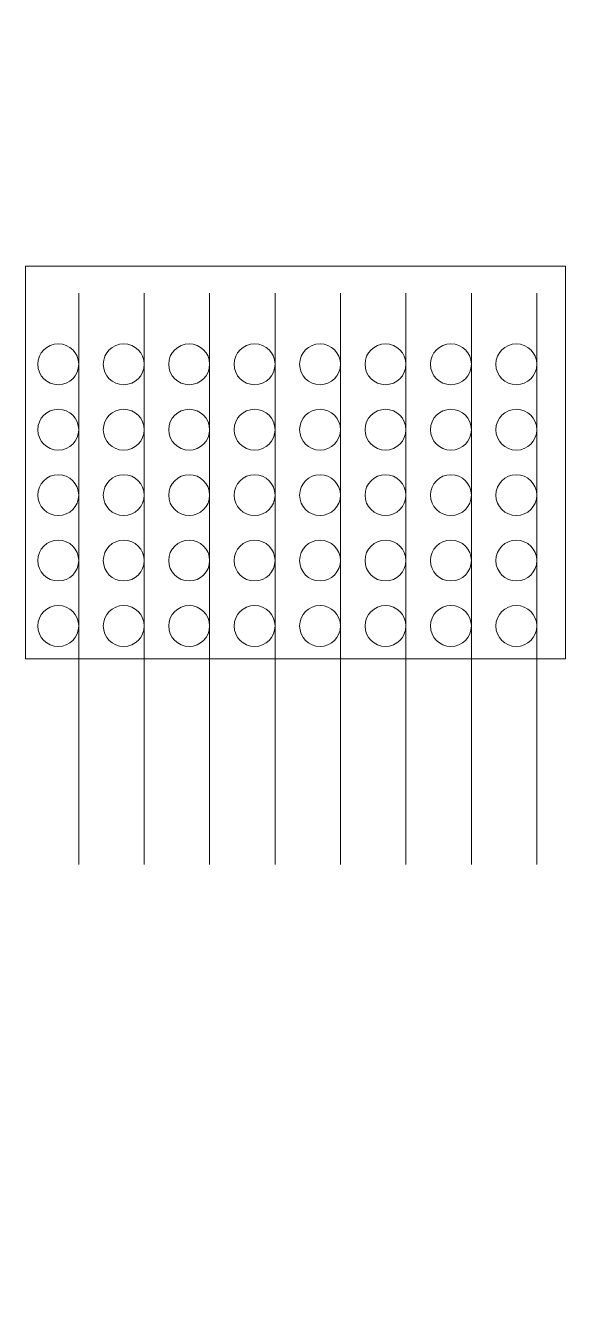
# Model space of a CAD drawing. Header units: centimetres. Extents: x -16.5 to 16.5, y -51.4 to 26.7.
import ezdxf

# ---------------------------------------------------------------- set-up
doc = ezdxf.new("R2010")
doc.units = ezdxf.units.CM
doc.header["$MEASUREMENT"] = 0

msp = doc.modelspace()

# ---------------------------------------------------------------- linework, layer by layer
at = {"color": 142, "lineweight": 9}
for points, knots in [([(-13.25, 6), (-13.25, 6.69036), (-13.80964, 7.25), (-14.5, 7.25), (-14.5, 7.25), (-15.19035, 7.25), (-15.75, 6.69036), (-15.75, 6), (-15.75, 6), (-15.75, 5.30965), (-15.19036, 4.75), (-14.5, 4.75), (-14.5, 4.75), (-13.80965, 4.75), (-13.25, 5.30964), (-13.25, 5.99999), (-13.25, 26.71049), (-13.25, -35.4216), (-13.25, 6)], [0, 0, 0, 0, 0.2, 0.2, 0.2, 0.2, 0.4, 0.4, 0.4, 0.4, 0.6, 0.6, 0.6, 0.6, 1, 1, 1, 1.00001, 1.00001, 1.00001, 1.00001]), ([(-9.25, 6), (-9.25, 6.69036), (-9.80964, 7.25), (-10.5, 7.25), (-10.5, 7.25), (-11.19035, 7.25), (-11.75, 6.69036), (-11.75, 6), (-11.75, 6), (-11.75, 5.30965), (-11.19036, 4.75), (-10.5, 4.75), (-10.5, 4.75), (-9.80965, 4.75), (-9.25, 5.30964), (-9.25, 5.99999), (-9.25, 26.71049), (-9.25, -35.4216), (-9.25, 6)], [0, 0, 0, 0, 0.2, 0.2, 0.2, 0.2, 0.4, 0.4, 0.4, 0.4, 0.6, 0.6, 0.6, 0.6, 1, 1, 1, 1.00001, 1.00001, 1.00001, 1.00001]), ([(-5.25, 6), (-5.25, 6.69036), (-5.80964, 7.25), (-6.5, 7.25), (-6.5, 7.25), (-7.19035, 7.25), (-7.75, 6.69036), (-7.75, 6), (-7.75, 6), (-7.75, 5.30965), (-7.19036, 4.75), (-6.5, 4.75), (-6.5, 4.75), (-5.80965, 4.75), (-5.25, 5.30964), (-5.25, 5.99999), (-5.25, 26.71049), (-5.25, -35.4216), (-5.25, 6)], [0, 0, 0, 0, 0.2, 0.2, 0.2, 0.2, 0.4, 0.4, 0.4, 0.4, 0.6, 0.6, 0.6, 0.6, 1, 1, 1, 1.00001, 1.00001, 1.00001, 1.00001]), ([(-1.25, 6), (-1.25, 6.69036), (-1.80964, 7.25), (-2.5, 7.25), (-2.5, 7.25), (-3.19035, 7.25), (-3.75, 6.69036), (-3.75, 6), (-3.75, 6), (-3.75, 5.30965), (-3.19036, 4.75), (-2.5, 4.75), (-2.5, 4.75), (-1.80965, 4.75), (-1.25, 5.30964), (-1.25, 5.99999), (-1.25, 26.71049), (-1.25, -35.4216), (-1.25, 6)], [0, 0, 0, 0, 0.2, 0.2, 0.2, 0.2, 0.4, 0.4, 0.4, 0.4, 0.6, 0.6, 0.6, 0.6, 1, 1, 1, 1.00001, 1.00001, 1.00001, 1.00001]), ([(2.75, 6), (2.75, 6.69036), (2.19036, 7.25), (1.5, 7.25), (1.5, 7.25), (0.80965, 7.25), (0.25, 6.69036), (0.25, 6), (0.25, 6), (0.25, 5.30965), (0.80964, 4.75), (1.5, 4.75), (1.5, 4.75), (2.19035, 4.75), (2.75, 5.30964), (2.75, 5.99999), (2.75, 26.71049), (2.75, -35.4216), (2.75, 6)], [0, 0, 0, 0, 0.2, 0.2, 0.2, 0.2, 0.4, 0.4, 0.4, 0.4, 0.6, 0.6, 0.6, 0.6, 1, 1, 1, 1.00001, 1.00001, 1.00001, 1.00001]), ([(6.75, 6), (6.75, 6.69036), (6.19036, 7.25), (5.5, 7.25), (5.5, 7.25), (4.80965, 7.25), (4.25, 6.69036), (4.25, 6), (4.25, 6), (4.25, 5.30965), (4.80964, 4.75), (5.5, 4.75), (5.5, 4.75), (6.19035, 4.75), (6.75, 5.30964), (6.75, 5.99999), (6.75, 26.71049), (6.75, -35.4216), (6.75, 6)], [0, 0, 0, 0, 0.2, 0.2, 0.2, 0.2, 0.4, 0.4, 0.4, 0.4, 0.6, 0.6, 0.6, 0.6, 1, 1, 1, 1.00001, 1.00001, 1.00001, 1.00001]), ([(10.75, 6), (10.75, 6.69036), (10.19036, 7.25), (9.5, 7.25), (9.5, 7.25), (8.80965, 7.25), (8.25, 6.69036), (8.25, 6), (8.25, 6), (8.25, 5.30965), (8.80964, 4.75), (9.5, 4.75), (9.5, 4.75), (10.19035, 4.75), (10.75, 5.30964), (10.75, 5.99999), (10.75, 26.71049), (10.75, -35.4216), (10.75, 6)], [0, 0, 0, 0, 0.2, 0.2, 0.2, 0.2, 0.4, 0.4, 0.4, 0.4, 0.6, 0.6, 0.6, 0.6, 1, 1, 1, 1.00001, 1.00001, 1.00001, 1.00001]), ([(14.75, 6), (14.75, 6.69036), (14.19036, 7.25), (13.5, 7.25), (13.5, 7.25), (12.80965, 7.25), (12.25, 6.69036), (12.25, 6), (12.25, 6), (12.25, 5.30965), (12.80964, 4.75), (13.5, 4.75), (13.5, 4.75), (14.19035, 4.75), (14.75, 5.30964), (14.75, 5.99999), (14.75, 26.71049), (14.75, -35.4216), (14.75, 6)], [0, 0, 0, 0, 0.2, 0.2, 0.2, 0.2, 0.4, 0.4, 0.4, 0.4, 0.6, 0.6, 0.6, 0.6, 1, 1, 1, 1.00001, 1.00001, 1.00001, 1.00001]), ([(-13.25, 2), (-13.25, 2.69036), (-13.80964, 3.25), (-14.5, 3.25), (-14.5, 3.25), (-15.19035, 3.25), (-15.75, 2.69036), (-15.75, 2), (-15.75, 2), (-15.75, 1.30965), (-15.19036, 0.75), (-14.5, 0.75), (-14.5, 0.75), (-13.80965, 0.75), (-13.25, 1.30964), (-13.25, 1.99999), (-13.25, 22.71049), (-13.25, -39.4216), (-13.25, 2)], [0, 0, 0, 0, 0.2, 0.2, 0.2, 0.2, 0.4, 0.4, 0.4, 0.4, 0.6, 0.6, 0.6, 0.6, 1, 1, 1, 1.00001, 1.00001, 1.00001, 1.00001]), ([(-9.25, 2), (-9.25, 2.69036), (-9.80964, 3.25), (-10.5, 3.25), (-10.5, 3.25), (-11.19035, 3.25), (-11.75, 2.69036), (-11.75, 2), (-11.75, 2), (-11.75, 1.30965), (-11.19036, 0.75), (-10.5, 0.75), (-10.5, 0.75), (-9.80965, 0.75), (-9.25, 1.30964), (-9.25, 1.99999), (-9.25, 22.71049), (-9.25, -39.4216), (-9.25, 2)], [0, 0, 0, 0, 0.2, 0.2, 0.2, 0.2, 0.4, 0.4, 0.4, 0.4, 0.6, 0.6, 0.6, 0.6, 1, 1, 1, 1.00001, 1.00001, 1.00001, 1.00001]), ([(-5.25, 2), (-5.25, 2.69036), (-5.80964, 3.25), (-6.5, 3.25), (-6.5, 3.25), (-7.19035, 3.25), (-7.75, 2.69036), (-7.75, 2), (-7.75, 2), (-7.75, 1.30965), (-7.19036, 0.75), (-6.5, 0.75), (-6.5, 0.75), (-5.80965, 0.75), (-5.25, 1.30964), (-5.25, 1.99999), (-5.25, 22.71049), (-5.25, -39.4216), (-5.25, 2)], [0, 0, 0, 0, 0.2, 0.2, 0.2, 0.2, 0.4, 0.4, 0.4, 0.4, 0.6, 0.6, 0.6, 0.6, 1, 1, 1, 1.00001, 1.00001, 1.00001, 1.00001]), ([(-1.25, 2), (-1.25, 2.69036), (-1.80964, 3.25), (-2.5, 3.25), (-2.5, 3.25), (-3.19035, 3.25), (-3.75, 2.69036), (-3.75, 2), (-3.75, 2), (-3.75, 1.30965), (-3.19036, 0.75), (-2.5, 0.75), (-2.5, 0.75), (-1.80965, 0.75), (-1.25, 1.30964), (-1.25, 1.99999), (-1.25, 22.71049), (-1.25, -39.4216), (-1.25, 2)], [0, 0, 0, 0, 0.2, 0.2, 0.2, 0.2, 0.4, 0.4, 0.4, 0.4, 0.6, 0.6, 0.6, 0.6, 1, 1, 1, 1.00001, 1.00001, 1.00001, 1.00001]), ([(2.75, 2), (2.75, 2.69036), (2.19036, 3.25), (1.5, 3.25), (1.5, 3.25), (0.80965, 3.25), (0.25, 2.69036), (0.25, 2), (0.25, 2), (0.25, 1.30965), (0.80964, 0.75), (1.5, 0.75), (1.5, 0.75), (2.19035, 0.75), (2.75, 1.30964), (2.75, 1.99999), (2.75, 22.71049), (2.75, -39.4216), (2.75, 2)], [0, 0, 0, 0, 0.2, 0.2, 0.2, 0.2, 0.4, 0.4, 0.4, 0.4, 0.6, 0.6, 0.6, 0.6, 1, 1, 1, 1.00001, 1.00001, 1.00001, 1.00001]), ([(6.75, 2), (6.75, 2.69036), (6.19036, 3.25), (5.5, 3.25), (5.5, 3.25), (4.80965, 3.25), (4.25, 2.69036), (4.25, 2), (4.25, 2), (4.25, 1.30965), (4.80964, 0.75), (5.5, 0.75), (5.5, 0.75), (6.19035, 0.75), (6.75, 1.30964), (6.75, 1.99999), (6.75, 22.71049), (6.75, -39.4216), (6.75, 2)], [0, 0, 0, 0, 0.2, 0.2, 0.2, 0.2, 0.4, 0.4, 0.4, 0.4, 0.6, 0.6, 0.6, 0.6, 1, 1, 1, 1.00001, 1.00001, 1.00001, 1.00001]), ([(10.75, 2), (10.75, 2.69036), (10.19036, 3.25), (9.5, 3.25), (9.5, 3.25), (8.80965, 3.25), (8.25, 2.69036), (8.25, 2), (8.25, 2), (8.25, 1.30965), (8.80964, 0.75), (9.5, 0.75), (9.5, 0.75), (10.19035, 0.75), (10.75, 1.30964), (10.75, 1.99999), (10.75, 22.71049), (10.75, -39.4216), (10.75, 2)], [0, 0, 0, 0, 0.2, 0.2, 0.2, 0.2, 0.4, 0.4, 0.4, 0.4, 0.6, 0.6, 0.6, 0.6, 1, 1, 1, 1.00001, 1.00001, 1.00001, 1.00001]), ([(14.75, 2), (14.75, 2.69036), (14.19036, 3.25), (13.5, 3.25), (13.5, 3.25), (12.80965, 3.25), (12.25, 2.69036), (12.25, 2), (12.25, 2), (12.25, 1.30965), (12.80964, 0.75), (13.5, 0.75), (13.5, 0.75), (14.19035, 0.75), (14.75, 1.30964), (14.75, 1.99999), (14.75, 22.71049), (14.75, -39.4216), (14.75, 2)], [0, 0, 0, 0, 0.2, 0.2, 0.2, 0.2, 0.4, 0.4, 0.4, 0.4, 0.6, 0.6, 0.6, 0.6, 1, 1, 1, 1.00001, 1.00001, 1.00001, 1.00001]), ([(-13.25, -2), (-13.25, -1.30964), (-13.80964, -0.75), (-14.5, -0.75), (-14.5, -0.75), (-15.19035, -0.75), (-15.75, -1.30964), (-15.75, -2), (-15.75, -2), (-15.75, -2.69035), (-15.19036, -3.25), (-14.5, -3.25), (-14.5, -3.25), (-13.80965, -3.25), (-13.25, -2.69036), (-13.25, -2.00001), (-13.25, 18.71049), (-13.25, -43.4216), (-13.25, -2)], [0, 0, 0, 0, 0.2, 0.2, 0.2, 0.2, 0.4, 0.4, 0.4, 0.4, 0.6, 0.6, 0.6, 0.6, 1, 1, 1, 1.00001, 1.00001, 1.00001, 1.00001]), ([(-9.25, -2), (-9.25, -1.30964), (-9.80964, -0.75), (-10.5, -0.75), (-10.5, -0.75), (-11.19035, -0.75), (-11.75, -1.30964), (-11.75, -2), (-11.75, -2), (-11.75, -2.69035), (-11.19036, -3.25), (-10.5, -3.25), (-10.5, -3.25), (-9.80965, -3.25), (-9.25, -2.69036), (-9.25, -2.00001), (-9.25, 18.71049), (-9.25, -43.4216), (-9.25, -2)], [0, 0, 0, 0, 0.2, 0.2, 0.2, 0.2, 0.4, 0.4, 0.4, 0.4, 0.6, 0.6, 0.6, 0.6, 1, 1, 1, 1.00001, 1.00001, 1.00001, 1.00001]), ([(-5.25, -2), (-5.25, -1.30964), (-5.80964, -0.75), (-6.5, -0.75), (-6.5, -0.75), (-7.19035, -0.75), (-7.75, -1.30964), (-7.75, -2), (-7.75, -2), (-7.75, -2.69035), (-7.19036, -3.25), (-6.5, -3.25), (-6.5, -3.25), (-5.80965, -3.25), (-5.25, -2.69036), (-5.25, -2.00001), (-5.25, 18.71049), (-5.25, -43.4216), (-5.25, -2)], [0, 0, 0, 0, 0.2, 0.2, 0.2, 0.2, 0.4, 0.4, 0.4, 0.4, 0.6, 0.6, 0.6, 0.6, 1, 1, 1, 1.00001, 1.00001, 1.00001, 1.00001]), ([(-1.25, -2), (-1.25, -1.30964), (-1.80964, -0.75), (-2.5, -0.75), (-2.5, -0.75), (-3.19035, -0.75), (-3.75, -1.30964), (-3.75, -2), (-3.75, -2), (-3.75, -2.69035), (-3.19036, -3.25), (-2.5, -3.25), (-2.5, -3.25), (-1.80965, -3.25), (-1.25, -2.69036), (-1.25, -2.00001), (-1.25, 18.71049), (-1.25, -43.4216), (-1.25, -2)], [0, 0, 0, 0, 0.2, 0.2, 0.2, 0.2, 0.4, 0.4, 0.4, 0.4, 0.6, 0.6, 0.6, 0.6, 1, 1, 1, 1.00001, 1.00001, 1.00001, 1.00001]), ([(2.75, -2), (2.75, -1.30964), (2.19036, -0.75), (1.5, -0.75), (1.5, -0.75), (0.80965, -0.75), (0.25, -1.30964), (0.25, -2), (0.25, -2), (0.25, -2.69035), (0.80964, -3.25), (1.5, -3.25), (1.5, -3.25), (2.19035, -3.25), (2.75, -2.69036), (2.75, -2.00001), (2.75, 18.71049), (2.75, -43.4216), (2.75, -2)], [0, 0, 0, 0, 0.2, 0.2, 0.2, 0.2, 0.4, 0.4, 0.4, 0.4, 0.6, 0.6, 0.6, 0.6, 1, 1, 1, 1.00001, 1.00001, 1.00001, 1.00001]), ([(6.75, -2), (6.75, -1.30964), (6.19036, -0.75), (5.5, -0.75), (5.5, -0.75), (4.80965, -0.75), (4.25, -1.30964), (4.25, -2), (4.25, -2), (4.25, -2.69035), (4.80964, -3.25), (5.5, -3.25), (5.5, -3.25), (6.19035, -3.25), (6.75, -2.69036), (6.75, -2.00001), (6.75, 18.71049), (6.75, -43.4216), (6.75, -2)], [0, 0, 0, 0, 0.2, 0.2, 0.2, 0.2, 0.4, 0.4, 0.4, 0.4, 0.6, 0.6, 0.6, 0.6, 1, 1, 1, 1.00001, 1.00001, 1.00001, 1.00001]), ([(10.75, -2), (10.75, -1.30964), (10.19036, -0.75), (9.5, -0.75), (9.5, -0.75), (8.80965, -0.75), (8.25, -1.30964), (8.25, -2), (8.25, -2), (8.25, -2.69035), (8.80964, -3.25), (9.5, -3.25), (9.5, -3.25), (10.19035, -3.25), (10.75, -2.69036), (10.75, -2.00001), (10.75, 18.71049), (10.75, -43.4216), (10.75, -2)], [0, 0, 0, 0, 0.2, 0.2, 0.2, 0.2, 0.4, 0.4, 0.4, 0.4, 0.6, 0.6, 0.6, 0.6, 1, 1, 1, 1.00001, 1.00001, 1.00001, 1.00001]), ([(14.75, -2), (14.75, -1.30964), (14.19036, -0.75), (13.5, -0.75), (13.5, -0.75), (12.80965, -0.75), (12.25, -1.30964), (12.25, -2), (12.25, -2), (12.25, -2.69035), (12.80964, -3.25), (13.5, -3.25), (13.5, -3.25), (14.19035, -3.25), (14.75, -2.69036), (14.75, -2.00001), (14.75, 18.71049), (14.75, -43.4216), (14.75, -2)], [0, 0, 0, 0, 0.2, 0.2, 0.2, 0.2, 0.4, 0.4, 0.4, 0.4, 0.6, 0.6, 0.6, 0.6, 1, 1, 1, 1.00001, 1.00001, 1.00001, 1.00001]), ([(-13.25, -6), (-13.25, -5.30964), (-13.80964, -4.75), (-14.5, -4.75), (-14.5, -4.75), (-15.19035, -4.75), (-15.75, -5.30964), (-15.75, -6), (-15.75, -6), (-15.75, -6.69035), (-15.19036, -7.25), (-14.5, -7.25), (-14.5, -7.25), (-13.80965, -7.25), (-13.25, -6.69036), (-13.25, -6.00001), (-13.25, 14.71049), (-13.25, -47.4216), (-13.25, -6)], [0, 0, 0, 0, 0.2, 0.2, 0.2, 0.2, 0.4, 0.4, 0.4, 0.4, 0.6, 0.6, 0.6, 0.6, 1, 1, 1, 1.00001, 1.00001, 1.00001, 1.00001]), ([(-9.25, -6), (-9.25, -5.30964), (-9.80964, -4.75), (-10.5, -4.75), (-10.5, -4.75), (-11.19035, -4.75), (-11.75, -5.30964), (-11.75, -6), (-11.75, -6), (-11.75, -6.69035), (-11.19036, -7.25), (-10.5, -7.25), (-10.5, -7.25), (-9.80965, -7.25), (-9.25, -6.69036), (-9.25, -6.00001), (-9.25, 14.71049), (-9.25, -47.4216), (-9.25, -6)], [0, 0, 0, 0, 0.2, 0.2, 0.2, 0.2, 0.4, 0.4, 0.4, 0.4, 0.6, 0.6, 0.6, 0.6, 1, 1, 1, 1.00001, 1.00001, 1.00001, 1.00001]), ([(-5.25, -6), (-5.25, -5.30964), (-5.80964, -4.75), (-6.5, -4.75), (-6.5, -4.75), (-7.19035, -4.75), (-7.75, -5.30964), (-7.75, -6), (-7.75, -6), (-7.75, -6.69035), (-7.19036, -7.25), (-6.5, -7.25), (-6.5, -7.25), (-5.80965, -7.25), (-5.25, -6.69036), (-5.25, -6.00001), (-5.25, 14.71049), (-5.25, -47.4216), (-5.25, -6)], [0, 0, 0, 0, 0.2, 0.2, 0.2, 0.2, 0.4, 0.4, 0.4, 0.4, 0.6, 0.6, 0.6, 0.6, 1, 1, 1, 1.00001, 1.00001, 1.00001, 1.00001]), ([(-1.25, -6), (-1.25, -5.30964), (-1.80964, -4.75), (-2.5, -4.75), (-2.5, -4.75), (-3.19035, -4.75), (-3.75, -5.30964), (-3.75, -6), (-3.75, -6), (-3.75, -6.69035), (-3.19036, -7.25), (-2.5, -7.25), (-2.5, -7.25), (-1.80965, -7.25), (-1.25, -6.69036), (-1.25, -6.00001), (-1.25, 14.71049), (-1.25, -47.4216), (-1.25, -6)], [0, 0, 0, 0, 0.2, 0.2, 0.2, 0.2, 0.4, 0.4, 0.4, 0.4, 0.6, 0.6, 0.6, 0.6, 1, 1, 1, 1.00001, 1.00001, 1.00001, 1.00001]), ([(2.75, -6), (2.75, -5.30964), (2.19036, -4.75), (1.5, -4.75), (1.5, -4.75), (0.80965, -4.75), (0.25, -5.30964), (0.25, -6), (0.25, -6), (0.25, -6.69035), (0.80964, -7.25), (1.5, -7.25), (1.5, -7.25), (2.19035, -7.25), (2.75, -6.69036), (2.75, -6.00001), (2.75, 14.71049), (2.75, -47.4216), (2.75, -6)], [0, 0, 0, 0, 0.2, 0.2, 0.2, 0.2, 0.4, 0.4, 0.4, 0.4, 0.6, 0.6, 0.6, 0.6, 1, 1, 1, 1.00001, 1.00001, 1.00001, 1.00001]), ([(6.75, -6), (6.75, -5.30964), (6.19036, -4.75), (5.5, -4.75), (5.5, -4.75), (4.80965, -4.75), (4.25, -5.30964), (4.25, -6), (4.25, -6), (4.25, -6.69035), (4.80964, -7.25), (5.5, -7.25), (5.5, -7.25), (6.19035, -7.25), (6.75, -6.69036), (6.75, -6.00001), (6.75, 14.71049), (6.75, -47.4216), (6.75, -6)], [0, 0, 0, 0, 0.2, 0.2, 0.2, 0.2, 0.4, 0.4, 0.4, 0.4, 0.6, 0.6, 0.6, 0.6, 1, 1, 1, 1.00001, 1.00001, 1.00001, 1.00001]), ([(10.75, -6), (10.75, -5.30964), (10.19036, -4.75), (9.5, -4.75), (9.5, -4.75), (8.80965, -4.75), (8.25, -5.30964), (8.25, -6), (8.25, -6), (8.25, -6.69035), (8.80964, -7.25), (9.5, -7.25), (9.5, -7.25), (10.19035, -7.25), (10.75, -6.69036), (10.75, -6.00001), (10.75, 14.71049), (10.75, -47.4216), (10.75, -6)], [0, 0, 0, 0, 0.2, 0.2, 0.2, 0.2, 0.4, 0.4, 0.4, 0.4, 0.6, 0.6, 0.6, 0.6, 1, 1, 1, 1.00001, 1.00001, 1.00001, 1.00001]), ([(14.75, -6), (14.75, -5.30964), (14.19036, -4.75), (13.5, -4.75), (13.5, -4.75), (12.80965, -4.75), (12.25, -5.30964), (12.25, -6), (12.25, -6), (12.25, -6.69035), (12.80964, -7.25), (13.5, -7.25), (13.5, -7.25), (14.19035, -7.25), (14.75, -6.69036), (14.75, -6.00001), (14.75, 14.71049), (14.75, -47.4216), (14.75, -6)], [0, 0, 0, 0, 0.2, 0.2, 0.2, 0.2, 0.4, 0.4, 0.4, 0.4, 0.6, 0.6, 0.6, 0.6, 1, 1, 1, 1.00001, 1.00001, 1.00001, 1.00001]), ([(16.5, -12), (16.5, -12), (-16.5, -12), (-16.5, -12), (-16.5, -12), (-16.5, -12), (-16.5, 12), (-16.5, 12), (-16.5, 12), (-16.5, 12), (16.5, 12), (16.5, 12), (16.5, 12), (16.5, 12), (16.5, -12), (16.5, -12)], [0, 0, 0, 0, 0.2, 0.2, 0.2, 0.2, 0.4, 0.4, 0.4, 0.4, 0.6, 0.6, 0.6, 0.6, 1, 1, 1, 1]), ([(-13.25, -10), (-13.25, -9.30964), (-13.80964, -8.75), (-14.5, -8.75), (-14.5, -8.75), (-15.19035, -8.75), (-15.75, -9.30964), (-15.75, -10), (-15.75, -10), (-15.75, -10.69035), (-15.19036, -11.25), (-14.5, -11.25), (-14.5, -11.25), (-13.80965, -11.25), (-13.25, -10.69036), (-13.25, -10.00001), (-13.25, 10.71049), (-13.25, -51.4216), (-13.25, -10)], [0, 0, 0, 0, 0.2, 0.2, 0.2, 0.2, 0.4, 0.4, 0.4, 0.4, 0.6, 0.6, 0.6, 0.6, 1, 1, 1, 1.00001, 1.00001, 1.00001, 1.00001]), ([(-9.25, -10), (-9.25, -9.30964), (-9.80964, -8.75), (-10.5, -8.75), (-10.5, -8.75), (-11.19035, -8.75), (-11.75, -9.30964), (-11.75, -10), (-11.75, -10), (-11.75, -10.69035), (-11.19036, -11.25), (-10.5, -11.25), (-10.5, -11.25), (-9.80965, -11.25), (-9.25, -10.69036), (-9.25, -10.00001), (-9.25, 10.71049), (-9.25, -51.4216), (-9.25, -10)], [0, 0, 0, 0, 0.2, 0.2, 0.2, 0.2, 0.4, 0.4, 0.4, 0.4, 0.6, 0.6, 0.6, 0.6, 1, 1, 1, 1.00001, 1.00001, 1.00001, 1.00001]), ([(-5.25, -10), (-5.25, -9.30964), (-5.80964, -8.75), (-6.5, -8.75), (-6.5, -8.75), (-7.19035, -8.75), (-7.75, -9.30964), (-7.75, -10), (-7.75, -10), (-7.75, -10.69035), (-7.19036, -11.25), (-6.5, -11.25), (-6.5, -11.25), (-5.80965, -11.25), (-5.25, -10.69036), (-5.25, -10.00001), (-5.25, 10.71049), (-5.25, -51.4216), (-5.25, -10)], [0, 0, 0, 0, 0.2, 0.2, 0.2, 0.2, 0.4, 0.4, 0.4, 0.4, 0.6, 0.6, 0.6, 0.6, 1, 1, 1, 1.00001, 1.00001, 1.00001, 1.00001]), ([(-1.25, -10), (-1.25, -9.30964), (-1.80964, -8.75), (-2.5, -8.75), (-2.5, -8.75), (-3.19035, -8.75), (-3.75, -9.30964), (-3.75, -10), (-3.75, -10), (-3.75, -10.69035), (-3.19036, -11.25), (-2.5, -11.25), (-2.5, -11.25), (-1.80965, -11.25), (-1.25, -10.69036), (-1.25, -10.00001), (-1.25, 10.71049), (-1.25, -51.4216), (-1.25, -10)], [0, 0, 0, 0, 0.2, 0.2, 0.2, 0.2, 0.4, 0.4, 0.4, 0.4, 0.6, 0.6, 0.6, 0.6, 1, 1, 1, 1.00001, 1.00001, 1.00001, 1.00001]), ([(2.75, -10), (2.75, -9.30964), (2.19036, -8.75), (1.5, -8.75), (1.5, -8.75), (0.80965, -8.75), (0.25, -9.30964), (0.25, -10), (0.25, -10), (0.25, -10.69035), (0.80964, -11.25), (1.5, -11.25), (1.5, -11.25), (2.19035, -11.25), (2.75, -10.69036), (2.75, -10.00001), (2.75, 10.71049), (2.75, -51.4216), (2.75, -10)], [0, 0, 0, 0, 0.2, 0.2, 0.2, 0.2, 0.4, 0.4, 0.4, 0.4, 0.6, 0.6, 0.6, 0.6, 1, 1, 1, 1.00001, 1.00001, 1.00001, 1.00001]), ([(6.75, -10), (6.75, -9.30964), (6.19036, -8.75), (5.5, -8.75), (5.5, -8.75), (4.80965, -8.75), (4.25, -9.30964), (4.25, -10), (4.25, -10), (4.25, -10.69035), (4.80964, -11.25), (5.5, -11.25), (5.5, -11.25), (6.19035, -11.25), (6.75, -10.69036), (6.75, -10.00001), (6.75, 10.71049), (6.75, -51.4216), (6.75, -10)], [0, 0, 0, 0, 0.2, 0.2, 0.2, 0.2, 0.4, 0.4, 0.4, 0.4, 0.6, 0.6, 0.6, 0.6, 1, 1, 1, 1.00001, 1.00001, 1.00001, 1.00001]), ([(10.75, -10), (10.75, -9.30964), (10.19036, -8.75), (9.5, -8.75), (9.5, -8.75), (8.80965, -8.75), (8.25, -9.30964), (8.25, -10), (8.25, -10), (8.25, -10.69035), (8.80964, -11.25), (9.5, -11.25), (9.5, -11.25), (10.19035, -11.25), (10.75, -10.69036), (10.75, -10.00001), (10.75, 10.71049), (10.75, -51.4216), (10.75, -10)], [0, 0, 0, 0, 0.2, 0.2, 0.2, 0.2, 0.4, 0.4, 0.4, 0.4, 0.6, 0.6, 0.6, 0.6, 1, 1, 1, 1.00001, 1.00001, 1.00001, 1.00001]), ([(14.75, -10), (14.75, -9.30964), (14.19036, -8.75), (13.5, -8.75), (13.5, -8.75), (12.80965, -8.75), (12.25, -9.30964), (12.25, -10), (12.25, -10), (12.25, -10.69035), (12.80964, -11.25), (13.5, -11.25), (13.5, -11.25), (14.19035, -11.25), (14.75, -10.69036), (14.75, -10.00001), (14.75, 10.71049), (14.75, -51.4216), (14.75, -10)], [0, 0, 0, 0, 0.2, 0.2, 0.2, 0.2, 0.4, 0.4, 0.4, 0.4, 0.6, 0.6, 0.6, 0.6, 1, 1, 1, 1.00001, 1.00001, 1.00001, 1.00001])]:
    msp.add_open_spline(points, degree=3, knots=knots, dxfattribs=at)

doc.saveas('drawing.dxf')
